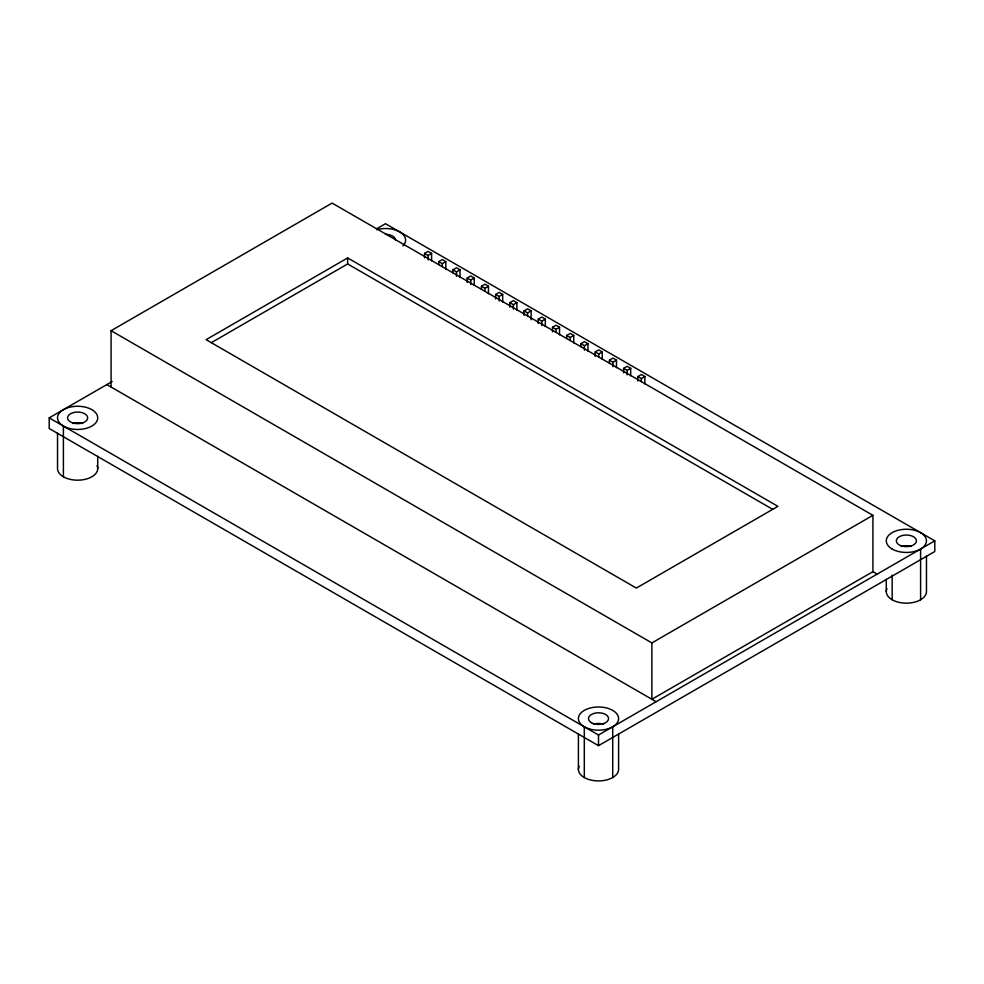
<?xml version="1.0" encoding="UTF-8"?>
<svg xmlns="http://www.w3.org/2000/svg" width="984" height="984" viewBox="0 0 984 984"><rect width="100%" height="100%" fill="white"/><g stroke="black" fill="none" stroke-linecap="round" stroke-linejoin="round"><path stroke-width="1.48" d="M111.081 330.698L332.112 203.085L872.919 515.321L872.919 571.667L651.888 699.267L651.888 642.921L111.081 330.698L111.081 387.032M376.442 228.928L385.494 223.7L934.8 540.843L934.8 551.507L598.506 745.663L49.2 428.52L49.2 417.856L112.164 381.509M347.659 257.943L206.099 339.677L636.341 588.075L777.901 506.342L347.659 257.943L347.659 263.958L772.588 509.281M211.388 342.629L347.659 263.958M424.547 257.87L424.547 253.405L428.077 251.375L431.607 253.405L431.607 260.846M424.547 253.405L428.077 255.446L431.607 253.405M438.766 264.647L438.766 261.609L442.296 259.579L445.813 261.609L445.813 269.185M438.766 261.609L442.296 263.65L445.813 261.609M452.972 272.789L452.972 269.813L456.502 267.783L460.032 269.813L460.032 277.254M452.972 269.813L456.502 271.855L460.032 269.813M467.191 282.482L467.191 278.017L470.709 275.987L474.239 278.017L474.239 285.458M467.191 278.017L470.709 280.059L474.239 278.017M481.422 289.222L481.422 286.246L484.952 284.204L488.47 286.246L488.47 293.687M481.422 286.246L484.952 288.275L488.47 286.246M495.641 298.988L495.641 294.45L499.159 292.408L502.689 294.45L502.689 302.026M495.641 294.45L499.159 296.479L502.689 294.45M509.847 307.119L509.847 302.654L513.377 300.612L516.895 302.654L516.895 310.095M509.847 302.654L513.377 304.683L516.895 302.654M524.066 315.323L524.066 310.858L527.584 308.816L531.114 310.858L531.114 319.788M524.066 310.858L527.584 312.887L531.114 310.858M538.273 323.527L538.273 319.062L541.803 317.032L545.321 319.062L545.321 326.503M538.273 319.062L541.803 321.104L545.321 319.062M552.491 331.817L552.491 327.266L556.009 325.237L559.539 327.266L559.539 334.843M552.491 327.266L556.009 329.308L559.539 327.266M566.698 338.447L566.698 335.47L570.228 333.441L573.746 335.47L573.746 342.912M566.698 335.47L570.228 337.512L573.746 335.47M580.917 346.651L580.917 343.674L584.434 341.645L587.965 343.674L587.965 351.116M580.917 343.674L584.434 345.716L587.965 343.674M595.209 356.392L595.209 351.928L598.727 349.898L602.257 351.928L602.257 359.369M595.209 351.928L598.727 353.969L602.257 351.928M609.416 363.17L609.416 360.132L612.946 358.102L616.464 360.132L616.464 367.708M609.416 360.132L612.946 362.173L616.464 360.132M623.635 372.801L623.635 368.336L627.152 366.306L630.683 368.336L630.683 375.79M623.635 368.336L627.152 370.378L630.683 368.336M637.841 381.017L637.841 376.552L641.371 374.51L644.889 376.552L644.889 383.994M637.841 376.552L641.371 378.582L644.889 376.552M651.888 642.921L872.919 515.321M49.2 417.856L598.506 734.999L934.8 540.843M872.919 571.667L877.162 574.115M106.838 384.584L656.144 701.727M926.473 556.206L926.473 591.568A20.098 11.599 0 0 1 903.755 603.069A20.098 11.599 0 0 1 886.965 588.555M920.594 549.047L920.594 599.773M892.168 575.173L892.168 599.773M886.276 579.269L886.276 591.568M641.371 378.582L641.371 381.558M627.152 370.378L627.152 374.842M618.604 733.953L618.604 769.304A20.098 11.599 0 0 1 595.886 780.816A20.098 11.599 0 0 1 579.096 766.302M612.946 362.173L612.946 366.712M612.724 726.795L612.724 777.508M598.727 353.969L598.727 356.946M598.506 734.999L598.506 745.663M584.434 345.716L584.434 350.181M584.299 726.795L584.299 777.508M578.408 733.953L578.408 769.304M570.228 337.512L570.228 340.489M556.009 329.308L556.009 332.334M541.803 321.104L541.803 325.569M527.584 312.887L527.584 315.864M513.377 304.683L513.377 309.148M499.159 296.479L499.159 301.03M484.952 288.275L484.952 291.252M470.709 280.059L470.709 284.524M456.502 271.855L456.502 276.32M442.296 263.65L442.296 266.676M428.077 255.446L428.077 259.911M97.724 456.281L97.724 468.581M63.406 426.06A20.098 11.599 0 0 0 97.035 420.857A20.098 11.599 0 0 0 72.422 406.65A20.098 11.599 0 0 0 63.406 426.06L63.406 476.785M57.527 433.231L57.527 468.581A20.098 11.599 0 0 0 80.245 480.081A20.098 11.599 0 0 0 97.035 465.567M72.595 423.489A10.049 5.806 0 0 1 82.656 423.489M901.344 546.477A10.049 5.806 0 0 1 911.405 546.477M593.487 724.224A10.049 5.806 0 0 1 603.536 724.224M376.589 229.702A20.098 11.599 0 0 1 400.156 232.175A20.098 11.599 0 0 1 402.899 245.914M385.494 234.315A10.049 5.806 0 0 1 395.543 240.108M588.457 728.64A20.098 11.599 0 0 0 618.604 718.591A20.098 11.599 0 0 0 588.457 708.541A20.098 11.599 0 0 0 588.457 728.64M892.168 549.047A20.098 11.599 0 0 0 925.784 543.844A20.098 11.599 0 0 0 901.172 529.638A20.098 11.599 0 0 0 892.168 549.047M72.595 422.886A10.049 5.806 0 0 0 87.674 417.856A10.049 5.806 0 0 0 72.595 412.837A10.049 5.806 0 0 0 72.595 422.886M591.409 722.686A10.049 5.806 0 0 0 608.223 720.091A10.049 5.806 0 0 0 595.91 712.982A10.049 5.806 0 0 0 591.409 722.686M901.344 545.862A10.049 5.806 0 0 0 916.424 540.843A10.049 5.806 0 0 0 901.344 535.813A10.049 5.806 0 0 0 901.344 545.862"/></g></svg>
